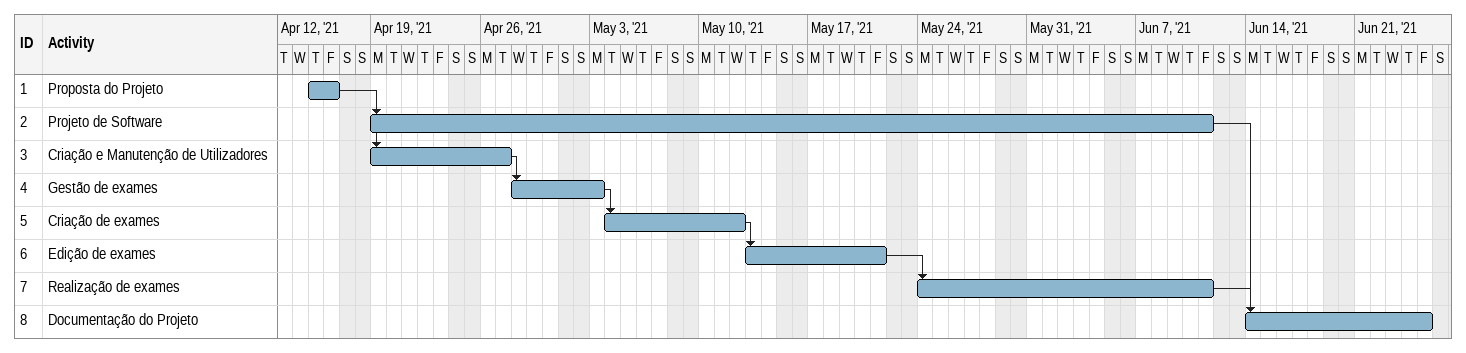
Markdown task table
| ID | Task | Start | Finish | Predecessors |
|---|---|---|---|---|
| 1 | Proposta do Projeto | 2021-04-15 | 2021-04-16 |  |
| 2 | Projeto de Software | 2021-04-19 | 2021-06-11 | 1 |
| 3 | Criação e Manutenção de Utilizadores | 2021-04-19 | 2021-04-27 | 1 |
| 4 | Gestão de exames | 2021-04-28 | 2021-05-03 | 3 |
| 5 | Criação de exames | 2021-05-04 | 2021-05-12 | 4 |
| 6 | Edição de exames | 2021-05-13 | 2021-05-21 | 5 |
| 7 | Realização de exames | 2021-05-24 | 2021-06-11 | 6 |
| 8 | Documentação do Projeto | 2021-06-14 | 2021-06-25 | 2, 7 |
